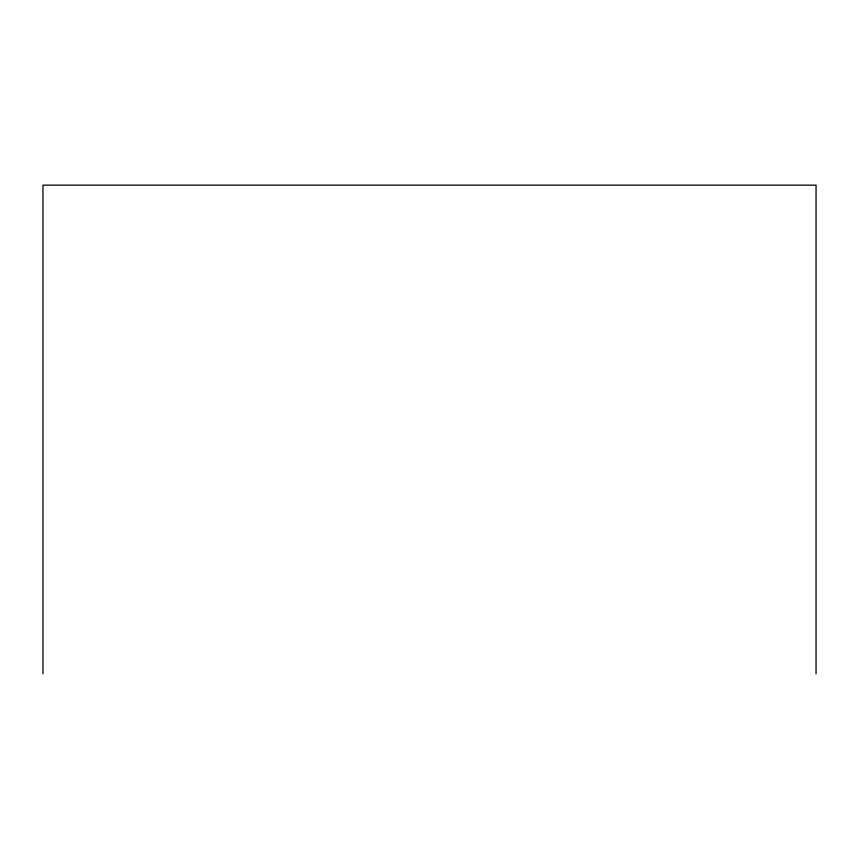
<?xml version="1.0" encoding="UTF-8"?>
<svg xmlns="http://www.w3.org/2000/svg" width="859" height="859" viewBox="0 0 859 859"><rect width="100%" height="100%" fill="white"/><g stroke="black" fill="none" stroke-linecap="round" stroke-linejoin="round"><path stroke-width="1.29" d="M816.05 673.843L816.05 185.157L42.95 185.157L42.95 673.843"/></g></svg>
